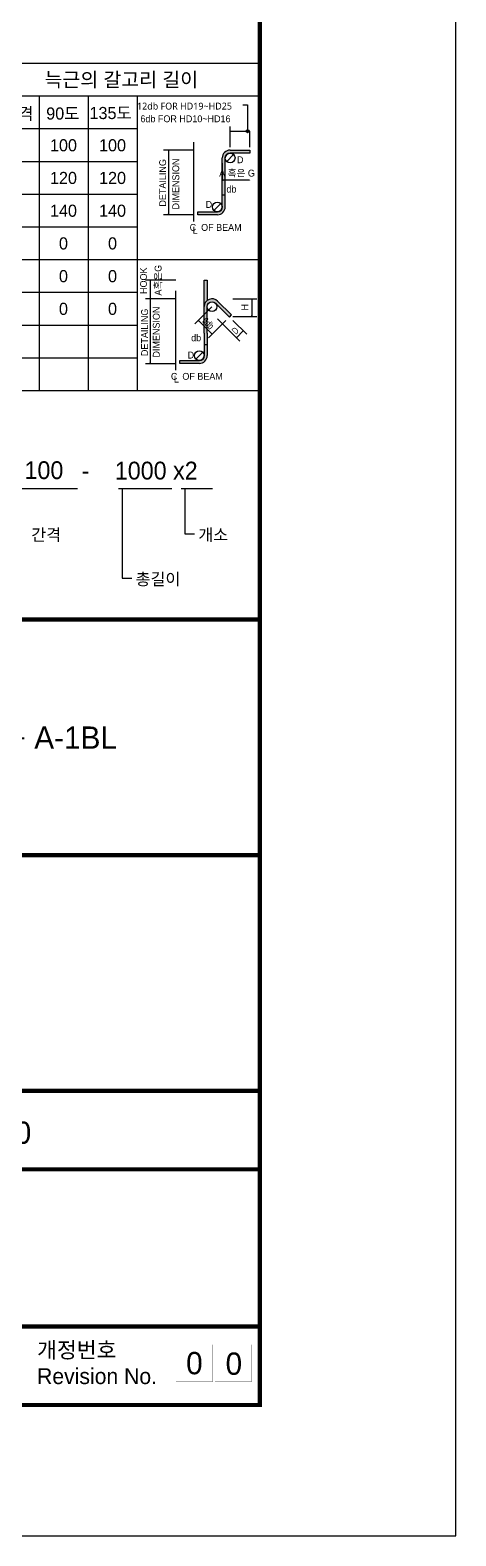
# Model space of a CAD drawing. Header units: millimetres. Extents: x 262481 to 2519995, y -394348 to 364571.
# Drawn here: x 463756 to 467561, y -232514 to -219074 of the extents above; entities that cross this region are included whole.
import ezdxf
from ezdxf.enums import TextEntityAlignment as Align

# ---------------------------------------------------------------- set-up
doc = ezdxf.new("R2010")
doc.units = ezdxf.units.MM
doc.header["$LTSCALE"] = 65
doc.layers.get('Defpoints').update_dxf_attribs({"color": 145})
doc.layers.add('XDIM', color=7, linetype='Continuous')
doc.styles.add('ARIAL', font='malgun.ttf')
doc.styles.add('HYULL', font='Dotum.ttf')
doc.styles.add('XRebarSheet', font='Hmkmrhd_0.ttf')
doc.dimstyles.new('NDIM', dxfattribs={"dimtxt": 3, "dimasz": 1.5, "dimexe": 2, "dimexo": 2, "dimgap": 1, "dimtad": 1, "dimdec": 0, "dimdsep": 46, "dimlunit": 6, "dimtxsty": 'ARIAL', "dimblk": 'DOT', "dimcen": 1, "dimclrd": 256, "dimclre": 7, "dimclrt": 3, "dimadec": 0, "dimazin": 0, "dimtfac": 1, "dimtdec": 0, "dimtix": 1, "dimtmove": 2, "dimatfit": 3, "dimldrblk": 'DOT', "dimfxl": 0, "dimtvp": 1, "dimtolj": 1, "dimlwd": -1, "dimlwe": -1, "dimarcsym": 0})

# ---------------------------------------------------------------- blocks, each defined once
blk = doc.blocks.new('_Dot')
at = {"color": 0, "linetype": 'ByBlock', "lineweight": -2}
blk.add_line((-0.5, 0), (-1, 0), dxfattribs=at)
at = {"color": 0, "linetype": 'ByBlock', "const_width": 0.5}
blk.add_lwpolyline([(-0.25, 0, 1), (0.25, 0, 1)], format="xyb", close=True, dxfattribs=at)
blk = doc.blocks.new('*D12')
at = {"color": 7, "transparency": 16777216}
for p, q in [((80432, 20451), (80432, 20463)), ((80477, 20451), (80477, 20463))]:
    blk.add_line(p, q, dxfattribs=at)
at = {"transparency": 16777216}
blk.add_line((80433, 20461), (80475, 20461), dxfattribs=at)
at = {"layer": 'Defpoints', "color": 0, "transparency": 16777216}
for p in [(80432, 20449), (80477, 20461), (80477, 20449)]:
    blk.add_point(p, dxfattribs=at)
at = {"transparency": 16777216, "xscale": 1.5, "yscale": 1.5, "zscale": 1.5, "rotation": 180}
blk.add_blockref('_Dot', (80432, 20461), dxfattribs=at)
at = {"transparency": 16777216, "xscale": 1.5, "yscale": 1.5, "zscale": 1.5}
blk.add_blockref('_Dot', (80477, 20461), dxfattribs=at)
blk = doc.blocks.new('*D14')
at = {"transparency": 16777216}
blk.add_line((80158, 18181), (80199, 18181), dxfattribs=at)
at = {"layer": 'Defpoints', "color": 0, "transparency": 16777216}
for p in [(80156, 18181), (80201, 18181), (80201, 18181)]:
    blk.add_point(p, dxfattribs=at)
at = {"transparency": 16777216, "xscale": 1.5, "yscale": 1.5, "zscale": 1.5, "rotation": 180}
blk.add_blockref('_Dot', (80156, 18181), dxfattribs=at)
at = {"transparency": 16777216, "xscale": 1.5, "yscale": 1.5, "zscale": 1.5}
blk.add_blockref('_Dot', (80201, 18181), dxfattribs=at)
blk = doc.blocks.new('dhs_sheet2e')
blk.add_hatch(color=256).paths.add_polyline_path([(80850.3, 21144.3), (80551.4, 21144.3, 0.4142136), (80431.9, 21024.7), (80431.9, 20621.2), (80431.9, 20277.5, -0.4142136), (80357.1, 20202.7), (80058.2, 20202.7), (80058.2, 20157.9), (80357.1, 20157.9, 0.4142136), (80476.7, 20277.5), (80476.7, 20621.2), (80476.7, 21024.7, -0.4142136), (80551.4, 21099.4), (80850.3, 21099.4)])
h = blk.add_hatch(color=256)
h.paths.add_polyline_path([(80200.9, 19160.1), (80156.1, 19160.1), (80156.1, 18756.6, -0.2277351), (80200.9, 18850)])
h.paths.add_polyline_path([(80156.1, 18756.6), (80156.1, 18353.1), (80156.1, 18009.4, -0.4142136), (80081.4, 17934.7), (79782.5, 17934.7), (79782.5, 17889.8), (80081.4, 17889.8, 0.4142136), (80200.9, 18009.4), (80200.9, 18353.1), (80200.9, 18756.6, -0.6681786), (80328.5, 18809.5), (80539.9, 18598.1), (80571.6, 18629.8), (80360.2, 18841.2, 0.6681786)])
at = {"color": 7, "ltscale": 2}
for p, q in [((73013.1, 22471.6), (81003.6, 22471.6)), ((73013.1, 21972.2), (81003.6, 21972.2)), ((77632.6, 21972.2), (77632.6, 17477.6)), ((78381.7, 21972.2), (78381.7, 17477.6)), ((79130.8, 21972.2), (79130.8, 17477.6)), ((77008.3, 21472.8), (79130.8, 21472.8)), ((79130.8, 19475.2), (81003.6, 19475.2)), ((73013.1, 17477.6), (81003.6, 17477.6))]:
    blk.add_line(p, q, dxfattribs=at)
for p, q in [((80742.8, 21835.3), (80817.5, 21835.3)), ((80817.5, 21835.3), (80817.5, 21432.5)), ((80553.3, 21432.5), (80848.4, 21432.5)), ((79607.9, 21142.4), (79607.9, 20159.8)), ((80551.4, 21144.3), (80850.3, 21144.3)), ((80850.3, 21144.3), (80850.3, 21099.4)), ((80431.9, 20277.5), (80431.9, 21024.7)), ((80476.7, 20277.5), (80476.7, 21024.7)), ((80498.6, 20971.9), (80604.3, 21077.5)), ((80850.3, 21099.4), (80551.4, 21099.4)), ((80835.3, 20687.8), (80431.9, 20687.8)), ((80304.3, 20224.6), (80410, 20330.3)), ((80058.2, 20202.7), (80357.1, 20202.7)), ((80058.2, 20157.9), (80058.2, 20202.7)), ((80357.1, 20157.9), (80058.2, 20157.9)), ((79332.2, 19158.3), (79332.2, 18878.1)), ((79332.2, 18874.3), (79332.2, 17887.4)), ((80360.2, 18841.2), (80571.6, 18629.8)), ((80883.4, 18874.3), (80883.4, 18609.1)), ((80156.1, 18353.1), (80156.1, 18756.6)), ((80200.9, 18353.1), (80200.9, 18756.6)), ((80328.5, 18809.5), (80539.9, 18598.1)), ((80539.9, 18598.1), (80571.6, 18629.8)), ((80065.6, 18544), (80274.3, 18335.3)), ((80357.7, 18568.9), (80698.5, 18228.1)), ((80749.9, 18385.4), (80646.9, 18282.4)), ((80156.1, 18353.1), (80156.1, 18009.4)), ((80200.9, 18353.1), (80200.9, 18009.4)), ((79782.5, 17889.8), (79782.5, 17934.7)), ((79782.5, 17934.7), (80081.4, 17934.7)), ((80028.6, 17956.6), (80134.2, 18062.2)), ((80081.4, 17889.8), (79782.5, 17889.8))]:
    blk.add_line(p, q)
at = {"color": 7}
for p, q in [((80551.4, 21191.6), (80551.4, 21507.4)), ((80850.3, 21191.6), (80850.3, 21435)), ((79996, 21144.3), (79533, 21144.3)), ((80431.9, 20947.5), (80431.9, 20685.3)), ((79996, 20157.9), (79533, 20157.9)), ((79720.2, 19160.1), (79257.5, 19160.1)), ((79720.2, 18876.2), (79257.5, 18876.2)), ((79720.2, 18876.2), (79257.5, 18876.2)), ((80591.1, 18876.2), (80958.3, 18876.2)), ((80273.9, 18754.9), (80011.4, 18492.3)), ((80485.3, 18543.5), (80222.7, 18281)), ((80488.8, 18437.8), (80698.5, 18228.1)), ((80591.1, 18607.2), (80958.3, 18607.2)), ((80594.5, 18543.5), (80804.2, 18333.8)), ((79720.2, 17885.5), (79257.5, 17885.5))]:
    blk.add_line(p, q, dxfattribs=at)
at = {"linetype": 'Continuous'}
for p, q in [((79998.5, 20053.3), (79998.5, 21263.8)), ((79722.7, 17785.2), (79722.7, 18995.8))]:
    blk.add_line(p, q, dxfattribs=at)
at = {"color": 4}
for p, q in [((80156.1, 19160.1), (80200.9, 19160.1)), ((80156.1, 18756.6), (80156.1, 19160.1)), ((80200.9, 19160.1), (80200.9, 18850))]:
    blk.add_line(p, q, dxfattribs=at)
at = {"color": 1, "ltscale": 2}
for p, q in [((77253.2, 15979.6), (78222.3, 15979.6)), ((78846.9, 15979.6), (79661, 15979.6)), ((78903.4, 15979.6), (78903.4, 14611.4)), ((79804.8, 15979.6), (80281.2, 15979.6)), ((79861.3, 15979.6), (79861.3, 15288.3)), ((79861.3, 15288.3), (80005.3, 15288.3)), ((78903.4, 14611.4), (79047.4, 14611.4))]:
    blk.add_line(p, q, dxfattribs=at)
at = {"color": 30}
for p, q in [((73013.1, 6791.9), (81003.6, 6791.9)), ((73013.1, 5593.3), (81003.6, 5593.3)), ((73013.1, 3196.2), (81003.6, 3196.2))]:
    blk.add_line(p, q, dxfattribs=at)
at = {"color": 7}
blk.add_lwpolyline([(84000, 0), (84000, 59329.4), (0, 59329.4), (0, 0)], close=True, dxfattribs=at)
at = {"color": 30, "const_width": 64.9}
blk.add_lwpolyline([(81003.6, 57331.7), (2996.4, 57331.7), (2996.4, 1997.6), (81003.6, 1997.6)], close=True, dxfattribs=at)
for points in [[(73013.1, 13983.4), (81003.6, 13983.4)], [(73013.1, 10387.6), (81003.6, 10387.6)], [(73013.1, 6791.9), (81003.6, 6791.9)], [(73013.1, 5593.3), (81003.6, 5593.3)], [(73013.1, 3196.2), (81003.6, 3196.2)]]:
    blk.add_lwpolyline(points, dxfattribs=at)
at = {"color": 1, "ltscale": 2, "const_width": 1.87}
for points in [[(79725.1, 2916.8), (79725.1, 2355), (80286.9, 2355), (80286.9, 2916.8), (79725.1, 2916.8)], [(80321.3, 2916.8), (80321.3, 2355), (80883.1, 2355), (80883.1, 2916.8), (80321.3, 2916.8)]]:
    blk.add_lwpolyline(points, dxfattribs=at)
for centre, radius in [((80817.5, 21432.5), 22.4), ((80817.5, 21432.5), 11.2), ((80551.4, 21024.7), 74.7), ((80498.6, 20971.9), 4.48), ((80604.3, 21077.5), 4.48), ((80357.1, 20277.5), 74.7), ((80304.3, 20224.6), 4.48), ((80410, 20330.3), 4.48), ((80275.7, 18756.6), 74.7), ((80081.4, 18009.4), 74.7), ((80028.6, 17956.6), 4.48), ((80134.2, 18062.2), 4.48)]:
    blk.add_circle(centre, radius)
for centre, radius, start, end in [((80551.4, 21024.7), 119.6, 90, 180), ((80551.4, 21024.7), 74.7, 90, 180), ((80357.1, 20277.5), 74.7, 270, 0), ((80357.1, 20277.5), 119.6, 270, 0), ((80275.7, 18756.6), 119.6, 45, 180), ((80081.4, 18009.4), 119.6, 270, 0), ((80081.4, 18009.4), 74.7, 270, 0)]:
    blk.add_arc(centre, radius, start, end)
for p, xscale, yscale, zscale, rotation in [((80551.4, 21432.5), 14.98216409036861, 14.98216409036861, 14.98216409036861, 180), ((79607.9, 21144.3), 14.98216409036861, 14.98216409036861, 14.98216409036861, 90), ((80431.9, 20687.8), 14.98216409036861, 14.98216409036861, 14.98216409036861, 180), ((79607.9, 20157.9), 14.98216409036861, 14.98216409036861, 14.98216409036861, 270), ((79332.2, 19160.1), 14.98216409036861, 14.98216409036861, 14.98216409036861, 90), ((79332.2, 18876.2), 14.98216409036861, 14.98216409036861, 14.98216409036861, 90), ((79332.2, 18876.2), 1.872770511296076, 1.872770511296076, 1.872770511296076, 270), ((80883.4, 18876.2), 14.98216409036861, 14.98216409036861, 14.98216409036861, 90), ((80883.4, 18607.2), 14.98216409036861, 14.98216409036861, 14.98216409036861, 270), ((80064, 18545), 14.98216409036862, 14.98216409036862, 14.98216409036862, 135.0000000000825), ((80751.2, 18386.8), 14.98216409036861, 14.98216409036861, 14.98216409036861, 45.00000000025245), ((80275.7, 18333.9), 14.98216409036862, 14.98216409036862, 14.98216409036862, 315.0000000000825), ((80645.5, 18281.1), 14.98216409036861, 14.98216409036861, 14.98216409036861, 225.0000000002524), ((79332.2, 17885.5), 14.98216409036861, 14.98216409036861, 14.98216409036861, 270)]:
    blk.add_blockref('_Dot', p, dxfattribs=dict(xscale=xscale, yscale=yscale, zscale=zscale, rotation=rotation))
for p, xscale, yscale, zscale in [((80850.3, 21432.5), 1.872770511296076, 1.872770511296076, 1.872770511296076), ((80850.3, 20687.8), 14.98216409036861, 14.98216409036861, 14.98216409036861)]:
    blk.add_blockref('_Dot', p, dxfattribs=dict(xscale=xscale, yscale=yscale, zscale=zscale))
at = {"color": 3}
for s, height, style, p in [('늑근의 갈고리 길이', 217.47, 'XRebarSheet', (77716.4, 22111.4)), ('규 격', 184.85, 'XRebarSheet', (77015.8, 21609.3)), ('90도', 184.85, 'XRebarSheet', (77741.9, 21610.8)), ('135도', 184.85, 'XRebarSheet', (78402.8, 21618.5)), ('100', 271.84, 'HYULL', (77410.5, 16124.9)), ('1000 x2', 271.84, 'HYULL', (78789.8, 16118.6)), ('-', 271.8, 'HYULL', (78283.3, 16120.3)), ('간격', 181.22, 'XRebarSheet', (77513.8, 15184.8)), ('개소', 181.22, 'XRebarSheet', (80065.4, 15184.8)), ('총길이', 181.22, 'XRebarSheet', (79107.5, 14507.8))]:
    blk.add_text(s, height=height, dxfattribs=dict(at, style=style)).set_placement(p)
for s, height, style, p in [('12db FOR HD19~HD25', 104.875, 'ARIAL', (79128.8, 21763.4)), ('6db FOR HD10~HD16', 104.875, 'HYULL', (79181.1, 21570.1)), ('D', 104.9, 'HYULL', (80656, 20944.7)), ('A 혹은 G', 104.88, 'HYULL', (80384, 20740.7)), ('db', 104.88, 'HYULL', (80494.6, 20497.1)), ('D', 104.9, 'HYULL', (80177.8, 20262.8)), ('C  OF BEAM', 104.88, 'HYULL', (79933.3, 19912.7)), ('L', 104.9, 'HYULL', (79978.2, 19870.3)), ('db', 104.88, 'HYULL', (79955.9, 18229.1)), ('D', 104.9, 'HYULL', (79902.1, 17964.6)), ('C  OF BEAM', 104.88, 'HYULL', (79646.6, 17640.3)), ('L', 104.9, 'HYULL', (79691.4, 17597.9))]:
    blk.add_text(s, height=height, dxfattribs=dict(style=style)).set_placement(p)
at = {"style": 'HYULL'}
for s, height, p in [('DETAILING', 104.88, (79572.8, 20283)), ('DIMENSION', 104.88, (79773.2, 20238.9)), ('HOOK', 104.88, (79280.6, 18949.8)), ('A혹은G', 104.88, (79503.2, 18925.5)), ('DETAILING', 104.88, (79297.1, 18001.8)), ('DIMENSION', 104.88, (79475.3, 17979.8)), ('H', 104.9, (80828.6, 18696.9))]:
    blk.add_text(s, height=height, rotation=90, dxfattribs=at).set_placement(p)
at = {"style": 'HYULL', "width": 0.8}
for s, height, rotation, p in [('6db', 104.88, 315, (80113.5, 18528.3)), ('D', 104.9, 45, (80638.1, 18324.3))]:
    blk.add_text(s, height=height, rotation=rotation, dxfattribs=at).set_placement(p)
at = {"color": 7, "style": 'XRebarSheet'}
for s, height, p in [('개정번호', 241.63, (77602.3, 2836.6)), ('Revision No.', 241.632, (77602.3, 2437.1))]:
    blk.add_text(s, height=height, dxfattribs=at).set_placement(p, align=Align.MIDDLE_LEFT)
for base, p1, p2, picture, middle in [((80476.7, 20461.4), (80431.9, 20449.3), (80476.7, 20449.3), '*D12', (80454.3, 20461.4)), ((80200.9, 18181.3), (80156.1, 18181.3), (80200.9, 18181.3), '*D14', (80178.5, 18181.3))]:
    dim = blk.add_linear_dim(base=base, p1=p1, p2=p2, text=' ', dimstyle='NDIM')
    dim.commit()
    dim.dimension.update_dxf_attribs({"geometry": picture, "text_midpoint": middle})
blk = doc.blocks.new('sdhdtbhse')
at = {"color": 7, "ltscale": 2}
for p, q in [((57756, -28767), (59348, -28767)), ((57756, -29142), (59348, -29142)), ((57756, -29516), (59348, -29516)), ((57756, -29891), (59348, -29891)), ((57756, -30265), (59348, -30265)), ((57756, -30640), (59348, -30640)), ((57756, -31014), (59348, -31014))]:
    blk.add_line(p, q, dxfattribs=at)
at = {"color": 255, "xscale": 0.75, "yscale": 0.75, "zscale": 0.75}
blk.add_blockref('dhs_sheet2e', (0, -44497), dxfattribs=at)
at = {"color": 3, "style": 'XRebarSheet'}
for s, height, p in [('100', 138.6, (58504, -28583)), ('100', 138.6, (59066, -28583)), ('120', 138.6, (58504, -28957)), ('120', 138.6, (59066, -28957)), ('140', 138.6, (58504, -29332)), ('140', 138.6, (59066, -29332)), ('0', 139, (58504, -29706)), ('0', 139, (59066, -29706)), ('0', 139, (58504, -30081)), ('0', 139, (59066, -30081)), ('0', 139, (58504, -30455)), ('0', 139, (59066, -30455))]:
    blk.add_text(s, height=height, dxfattribs=at).set_placement(p, align=Align.MIDDLE_CENTER)
for s, p in [('고양장항지구 A-1BL', (57636, -35358)), ('1 / 150', (57614, -39878)), ('0', (60004, -42520)), ('0', (60456, -42526))]:
    blk.add_text(s, height=255, dxfattribs=at).set_placement(p, align=Align.MIDDLE)

msp = doc.modelspace()

# ---------------------------------------------------------------- block references
at = {"layer": 'XDIM', "color": 4, "xscale": 0.7799999978542946, "yscale": 0.7799999978542946, "zscale": 0.7799999978542946}
msp.add_blockref('sdhdtbhse', (418420.9, -197806.7), dxfattribs=at)

doc.saveas('drawing.dxf')
